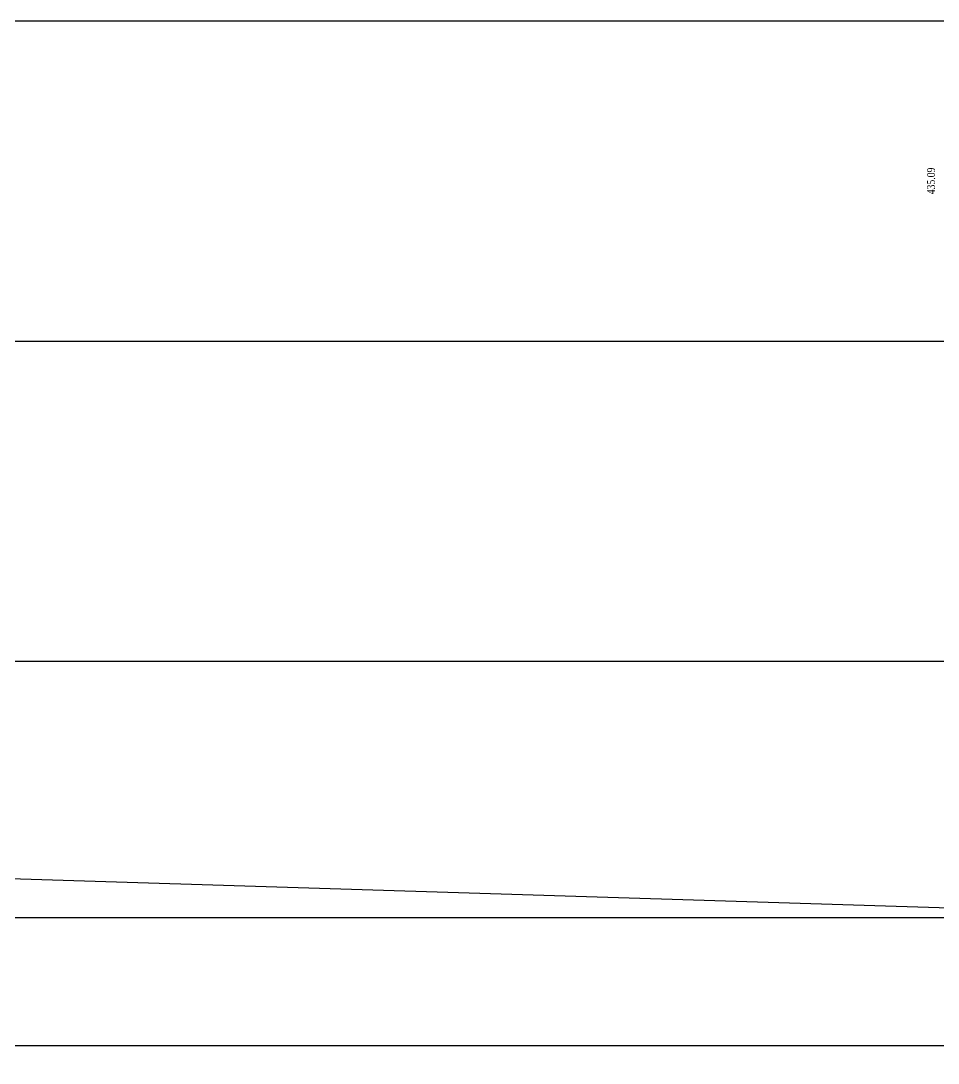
# Model space of a CAD drawing. Header units: inches. Extents: x 444671 to 463716, y 1783086 to 1794968.
# Drawn here: x 455821 to 456280, y 1786230 to 1786750 of the extents above; entities that cross this region are included whole.
import ezdxf
from ezdxf.enums import TextEntityAlignment as Align

# ---------------------------------------------------------------- set-up
doc = ezdxf.new("R2010")
doc.units = ezdxf.units.IN
doc.header["$MEASUREMENT"] = 0
for name, color, linetype in [('CONGTRINH', 2, 'Continuous'), ('Khung_bang', 140, 'Continuous'), ('Text', 3, 'Continuous')]:
    doc.layers.add(name, color=color, linetype=linetype)
doc.styles.add('Vntimeshx', font='vntime.shx', dxfattribs={"width": 0.8, "bigfont": 'vn1.shx'})

msp = doc.modelspace()

# ---------------------------------------------------------------- linework, layer by layer
at = {"layer": 'CONGTRINH', "linetype": 'ByBlock'}
for points in [[(452337.4459, 1786430.3548), (456440.1145, 1786302.3548)], [(452667.3536, 1786238.3548), (456323.8158, 1786238.3548), (456360.1145, 1786229.5546), (456396.4132, 1786238.3548), (456420.1145, 1786238.3548)]]:
    msp.add_lwpolyline(points, dxfattribs=at)
at = {"layer": 'Khung_bang', "linetype": 'ByBlock'}
for points in [[(446139.7357, 1786750.3548), (458289.9137, 1786750.3548)], [(446139.7357, 1786590.3548), (458289.9137, 1786590.3548)], [(446139.7357, 1786430.3548), (458289.9137, 1786430.3548)], [(446139.7357, 1786302.3548), (458289.9137, 1786302.3548)]]:
    msp.add_lwpolyline(points, dxfattribs=at)

# ---------------------------------------------------------------- texts
at = {"layer": 'Text', "linetype": 'ByBlock', "style": 'Vntimeshx', "width": 0.8}
msp.add_text('435.09', height=4, rotation=90, dxfattribs=at).set_placement((456276.0036, 1786670.3548), align=Align.MIDDLE_CENTER)

doc.saveas('drawing.dxf')
